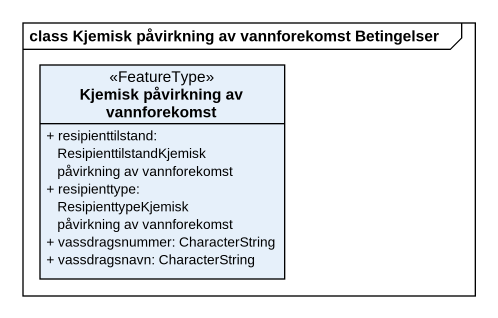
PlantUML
@startuml
mainframe class Kjemisk påvirkning av vannforekomst Betingelser
hide circle
hide empty members
skinparam classAttributeIconSize 0
class "Kjemisk påvirkning av vannforekomst" as Kjemisk_påvirkning_av <<FeatureType>> {
  + resipienttilstand: ResipienttilstandKjemisk påvirkning av vannforekomst
  + resipienttype: ResipienttypeKjemisk påvirkning av vannforekomst
  + vassdragsnummer: CharacterString
  + vassdragsnavn: CharacterString
}
@enduml
